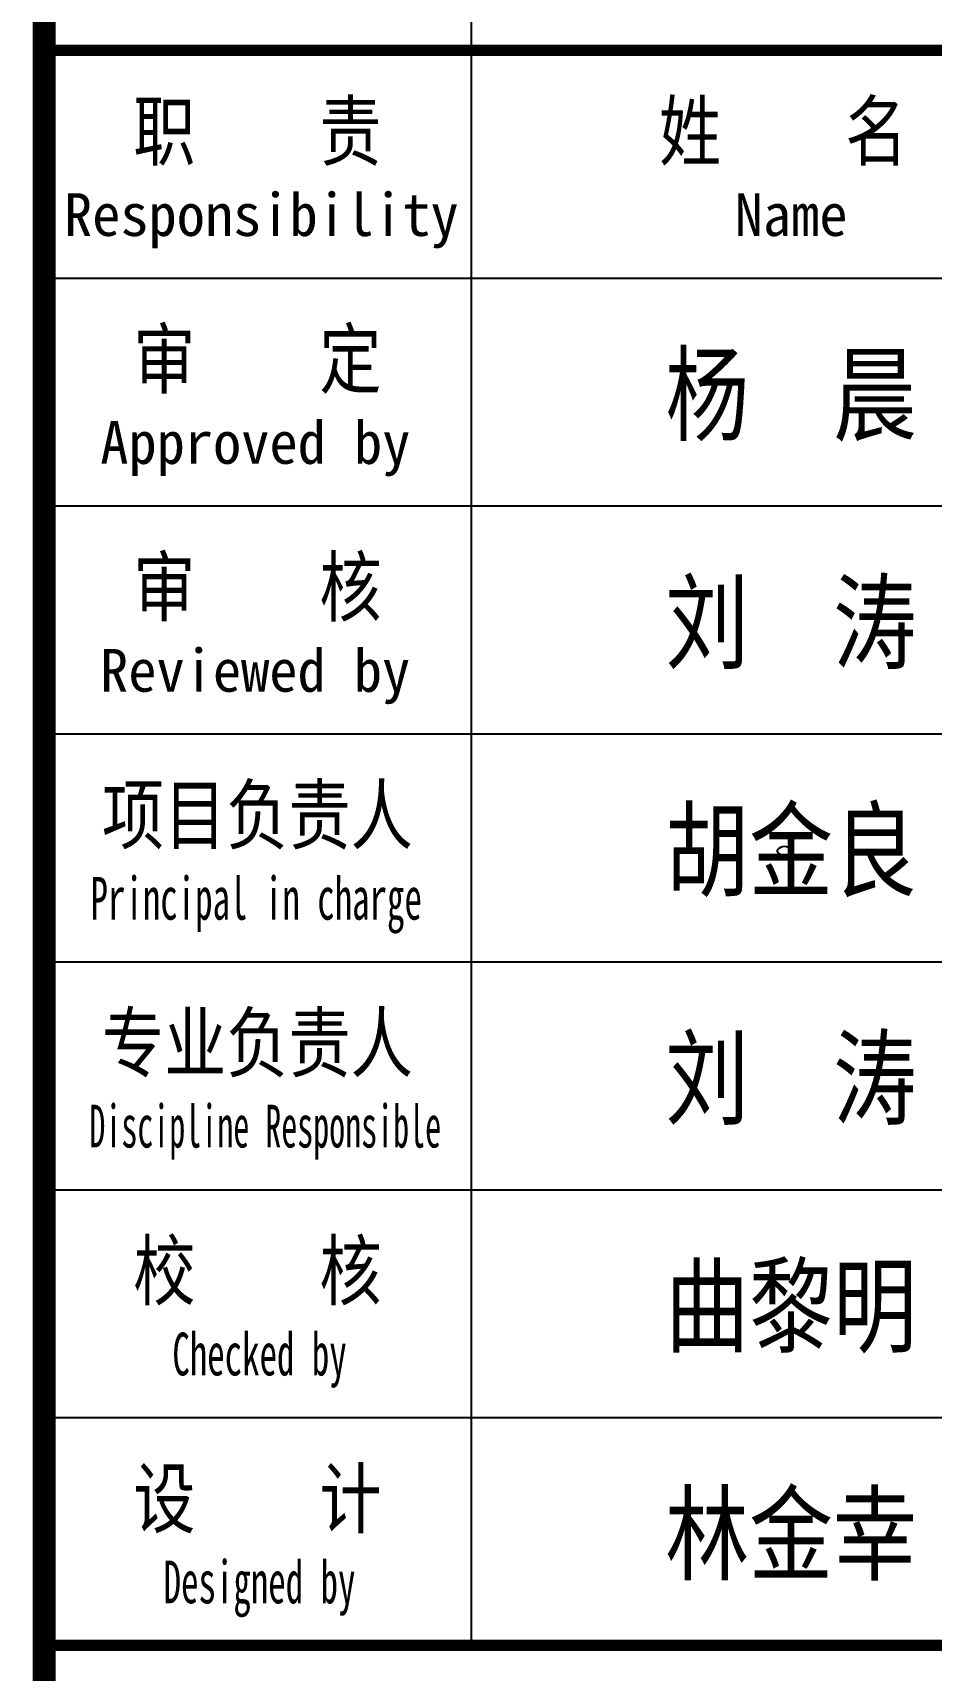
# Model space of a CAD drawing. Extents: x -809667 to 586099, y 3084146 to 3634412.
# Drawn here: x -809667 to -806513, y 3425045 to 3430794 of the extents above; entities that cross this region are included whole.
import ezdxf
from ezdxf.enums import TextEntityAlignment as Align

# ---------------------------------------------------------------- set-up
doc = ezdxf.new("R2010")
doc.units = 0
doc.header["$LTSCALE"] = 0.5
doc.layers.get('0').update_dxf_attribs({"linetype": 'CONTINUOUS'})
doc.layers.add('DIM_MODI', color=6, linetype='CONTINUOUS', plot=False)
doc.layers.add('P-图框', color=7, linetype='CONTINUOUS')
doc.styles.add('STYLE-ARIAL', font='')
doc.styles.add('图签', font='', dxfattribs={"width": 0.66})
doc.styles.get('STYLE-ARIAL').set_extended_font_data('NSimSun')
doc.styles.get('图签').set_extended_font_data('SimSun')

# ---------------------------------------------------------------- blocks, each defined once
blk = doc.blocks.new('图签')
at = {"layer": 'DIM_MODI'}
blk.add_lwpolyline([(887086.2208779869, -117771.0660151327, 0.5), (887135.0211351519, -117771.0660151327, 0.5), (887135.0211351519, -117764.0991161522, 0.5), (887086.2208779869, -117764.0991161522, 0.5)], format="xyb", close=True, dxfattribs=at)
at = {"layer": 'P-图框'}
for p, q in [((886011.9751887447, -120556.7549742685), (886011.9751887447, -113356.7549742685)), ((884511.9751887447, -115756.7549742685), (890511.9751887447, -115756.7549742685)), ((884511.9751887447, -116556.7549742685), (890511.9751887447, -116556.7549742685)), ((884511.9751887447, -117356.7549742685), (890511.9751887447, -117356.7549742685)), ((884511.9751887447, -118156.7549742685), (890511.9751887447, -118156.7549742685)), ((884511.9751887447, -118956.7549742685), (890511.9751887447, -118956.7549742685)), ((884511.9751887447, -119756.7549742685), (890511.9751887447, -119756.7549742685))]:
    blk.add_line(p, q, dxfattribs=at)
at = {"layer": 'P-图框', "const_width": 80}
blk.add_lwpolyline([(884511.9751887447, -72756.75519665264), (884511.9751887447, -132756.7551966526)], dxfattribs=at)
at = {"layer": 'P-图框'}
blk.add_lwpolyline([(884511.9751887447, -100856.7549742685), (884511.9751887447, -132756.7551966526), (890511.9751887447, -132756.7551966526), (890511.9751887447, -100856.7549742685)], close=True, dxfattribs=at)
at = {"layer": 'P-图框', "linetype": 'Continuous', "const_width": 40}
for points in [[(884511.9751887447, -114956.7549742685), (890511.9751887447, -114956.7549742685)], [(884511.9751887447, -120556.7549742685), (890511.9751887447, -120556.7549742685)]]:
    blk.add_lwpolyline(points, dxfattribs=at)
at = {"layer": 'P-图框'}
for s, height, style, width, p in [('职    责', 200, '图签', 0.8, (885260.5544141282, -115240.7177891677)), ('姓    名', 200, '图签', 0.8, (887106.744927652, -115240.7177891677)), ('Responsibility', 150, 'STYLE-ARIAL', 0.9700000000000001, (885274.46430308, -115533.6684105431)), ('Name', 150, 'STYLE-ARIAL', 0.9700000000000001, (887134.4438265536, -115533.6684105431)), ('审    定', 200, '图签', 0.8, (885260.5544141282, -116040.7177891677)), ('Approved by', 150, 'STYLE-ARIAL', 0.9700000000000001, (885253.400085509, -116333.6684105431)), ('审    核', 200, '图签', 0.8, (885260.5544141282, -116840.7177891677)), ('Reviewed by', 150, 'STYLE-ARIAL', 0.9700000000000001, (885252.7928216036, -117133.6684105431)), ('项目负责人', 200, '图签', 0.8, (885260.5544141282, -117640.7177891677)), ('Principal in charge', 150, 'STYLE-ARIAL', 0.6, (885256.3991984953, -117933.6684105431)), ('专业负责人', 200, '图签', 0.8, (885260.5544141282, -118440.7177891677)), ('Discipline Responsible', 150, 'STYLE-ARIAL', 0.55, (885288.2533130299, -118733.6684105431)), ('校    核', 200, '图签', 0.8, (885260.5544141282, -119240.7177891677)), ('Checked by', 150, 'STYLE-ARIAL', 0.6, (885268.1072997451, -119533.6684105431)), ('设    计', 200, '图签', 0.8, (885260.5544141282, -120040.7177891677)), ('Designed by', 150, 'STYLE-ARIAL', 0.6, (885268.1072997451, -120333.6684105431))]:
    blk.add_text(s, height=height, dxfattribs=dict(at, style=style, width=width)).set_placement(p, align=Align.MIDDLE_CENTER)
at = {"layer": 'P-图框', "color": 6, "style": '图签', "width": 0.8}
for s, p in [('杨  晨', (887134.1276977293, -116164.713949954)), ('刘  涛', (887134.1276977293, -116964.713949954)), ('胡金良', (887134.1276977293, -117764.713949954)), ('刘  涛', (887134.1276977293, -118564.713949954)), ('曲黎明', (887134.1276977293, -119364.713949954)), ('林金幸', (887134.1276977293, -120164.713949954))]:
    blk.add_text(s, height=270, dxfattribs=at).set_placement(p, align=Align.MIDDLE_CENTER)

msp = doc.modelspace()

# ---------------------------------------------------------------- block references
msp.add_blockref('图签', (-1694139.463501051, 3545689.159442358))

doc.saveas('drawing.dxf')
